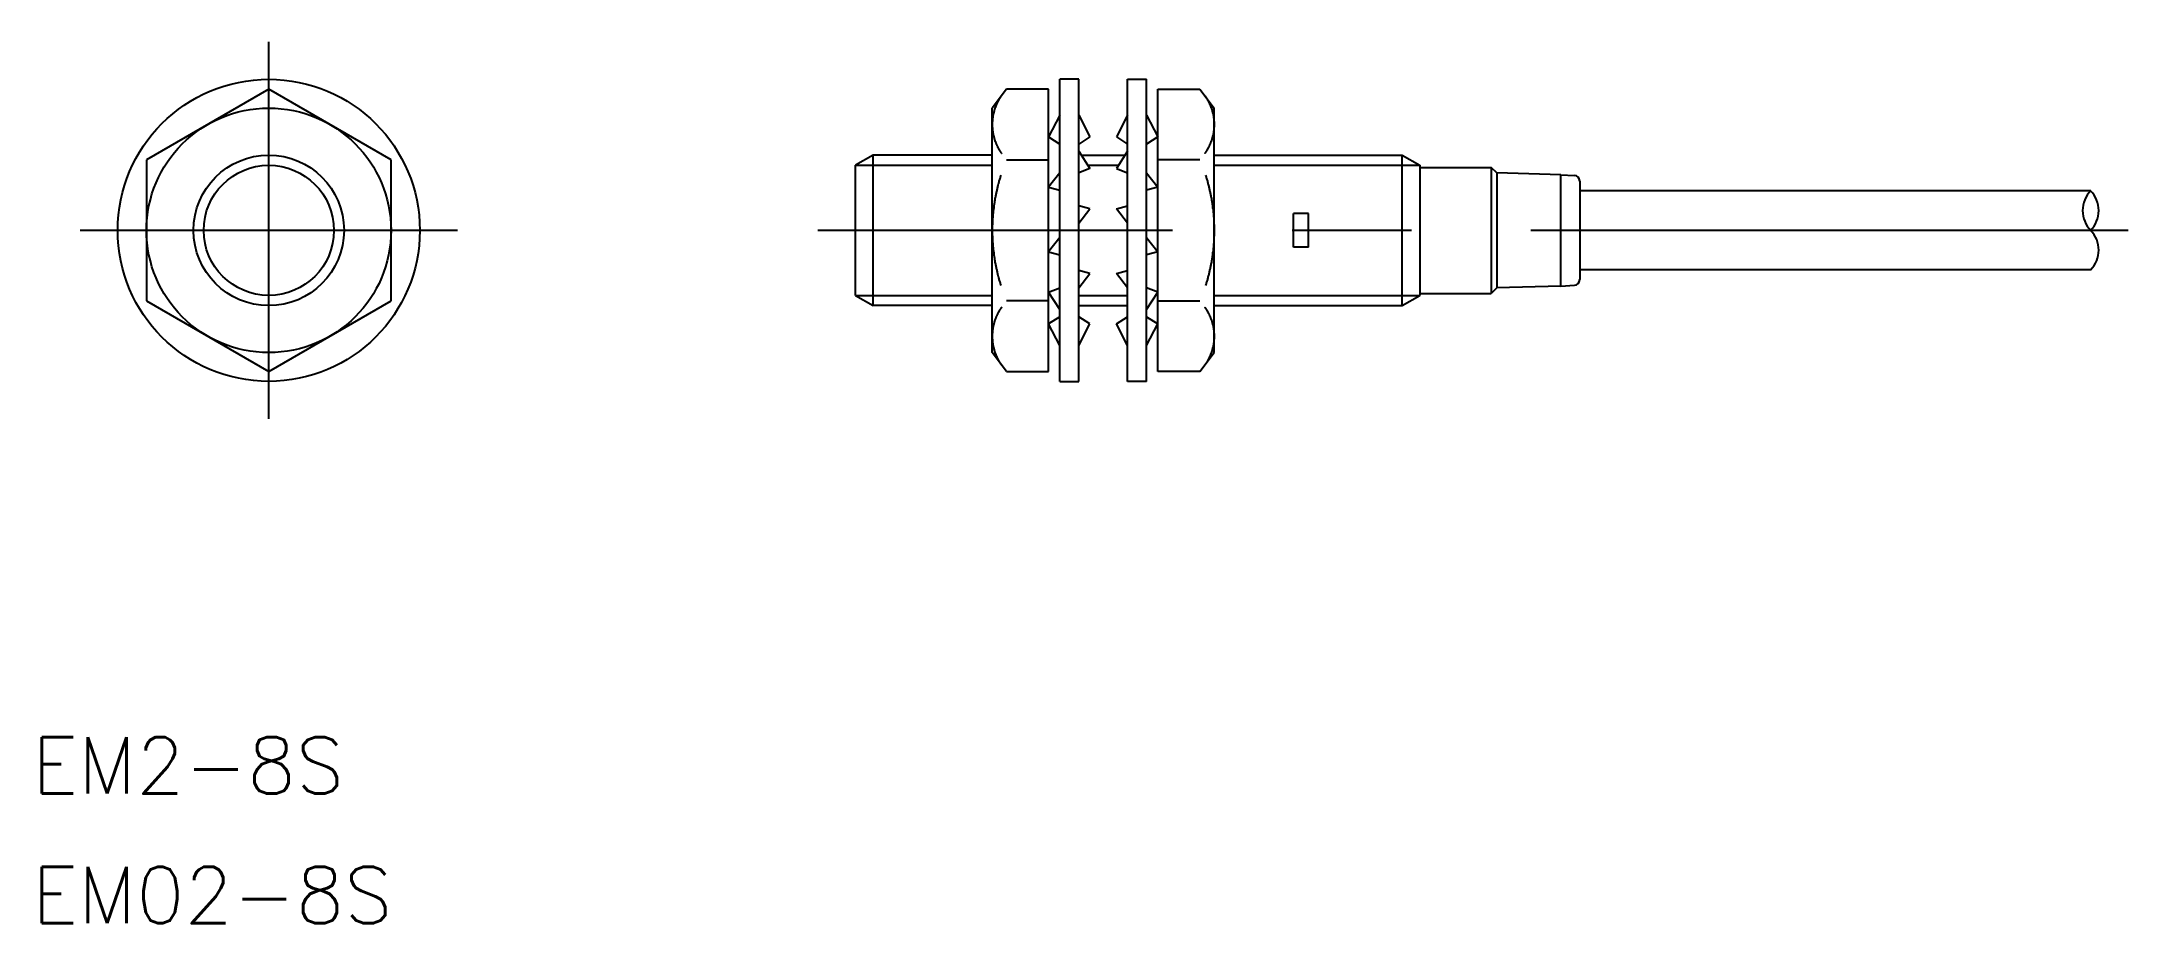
# Model space of a CAD drawing. Extents: x -12 to 99, y -37 to 10.
import ezdxf

# ---------------------------------------------------------------- set-up
doc = ezdxf.new("R2010")
doc.units = 0
doc.linetypes.add('CENTER', pattern=[50.8, 31.75, -6.35, 6.35, -6.35])
doc.linetypes.add('PHANTOM', pattern=[63.5, 31.75, -6.35, 6.35, -6.35, 6.35, -6.35])
doc.layers.get('0').update_dxf_attribs({"linetype": 'CONTINUOUS'})
doc.layers.add('CENTER', color=1, linetype='CENTER')
doc.styles.get("Standard").update_dxf_attribs({"font": 'txt.shx', "height": 3, "bigfont": 'bigfont.shx'})

msp = doc.modelspace()

# ---------------------------------------------------------------- linework, layer by layer
at = {"color": 7, "linetype": 'CONTINUOUS'}
for p, q in [((42.05, -8.03), (42.05, 8.03)), ((43.05, 8.03), (42.05, 8.03)), ((43.05, -8.03), (43.05, 8.03)), ((45.65, -8.03), (45.65, 8.03)), ((45.65, 8.03), (46.65, 8.03)), ((46.65, -8.03), (46.65, 8.03)), ((0, 7.51), (-6.5, 3.75)), ((6.5, 3.75), (0, 7.51)), ((39.21, 7.51), (38.45, 6.5)), ((41.45, 7.51), (39.21, 7.51)), ((41.45, -7.51), (41.45, 7.51)), ((47.25, -7.51), (47.25, 7.51)), ((47.25, 7.51), (49.49, 7.51)), ((49.49, 7.51), (50.25, 6.5)), ((38.45, -6.5), (38.45, 6.5)), ((42.05, 6.12), (41.45, 4.97)), ((43.05, 6.12), (43.65, 4.97)), ((45.65, 6.12), (45.05, 4.97)), ((46.65, 6.12), (47.25, 4.97)), ((50.25, -6.5), (50.25, 6.5)), ((41.45, 4.97), (42.05, 4.59)), ((43.65, 4.97), (43.05, 4.59)), ((45.05, 4.97), (45.65, 4.59)), ((47.25, 4.97), (46.65, 4.59)), ((-6.5, 3.75), (-6.5, -3.75)), ((6.5, -3.75), (6.5, 3.75)), ((32.12, 4), (31.18, 3.46)), ((31.18, -3.46), (31.18, 3.46)), ((32.12, -4), (32.12, 4)), ((38.45, 4), (32.12, 4)), ((38.45, -4), (38.45, 4)), ((39.21, 3.75), (41.45, 3.75)), ((43.05, 4.21), (43.65, 3.29)), ((43.19, 4), (45.52, 4)), ((45.65, 4.21), (45.05, 3.29)), ((49.49, 3.75), (47.25, 3.75)), ((50.25, -4), (50.25, 4)), ((50.25, 4), (60.24, 4)), ((60.24, -4), (60.24, 4)), ((60.24, 4), (61.18, 3.46)), ((61.18, 3.46), (61.18, -3.46)), ((61.18, 3.35), (64.98, 3.35)), ((64.98, 3.35), (64.98, -3.35)), ((65.28, 3.05), (64.98, 3.35)), ((42.05, 3.06), (41.45, 2.29)), ((41.45, 2.29), (42.05, 2.14)), ((43.65, 3.29), (43.05, 3.06)), ((45.05, 3.29), (45.65, 3.06)), ((46.65, 3.06), (47.25, 2.29)), ((47.25, 2.29), (46.65, 2.14)), ((65.28, 3.05), (65.28, -3.05)), ((68.68, 2.96), (65.28, 3.05)), ((68.68, 2.96), (69.4, 2.92)), ((68.68, -2.96), (68.68, 2.96)), ((69.68, 2.62), (69.68, -2.62)), ((43.65, 1.15), (43.05, 1.3)), ((43.05, 0.38), (43.65, 1.15)), ((45.05, 1.15), (45.65, 1.3)), ((45.65, 0.38), (45.05, 1.15)), ((96.84, 2.1), (69.68, 2.1)), ((42.05, -0.38), (41.45, -1.15)), ((46.65, -0.38), (47.25, -1.15)), ((41.45, -1.15), (42.05, -1.3)), ((43.65, -2.29), (43.05, -2.14)), ((45.05, -2.29), (45.65, -2.14)), ((47.25, -1.15), (46.65, -1.3)), ((96.84, -2.1), (69.68, -2.1)), ((41.45, -3.29), (42.05, -3.06)), ((42.05, -4.21), (41.45, -3.29)), ((43.05, -3.06), (43.65, -2.29)), ((45.65, -3.06), (45.05, -2.29)), ((47.25, -3.29), (46.65, -3.06)), ((46.65, -4.21), (47.25, -3.29)), ((65.28, -3.05), (64.98, -3.35)), ((68.68, -2.96), (65.28, -3.05)), ((68.68, -2.96), (69.4, -2.92)), ((-6.5, -3.75), (0, -7.51)), ((0, -7.51), (6.5, -3.75)), ((31.18, -3.46), (32.12, -4)), ((38.45, -4), (32.12, -4)), ((41.45, -3.75), (39.21, -3.75)), ((43.05, -4), (45.65, -4)), ((47.25, -3.75), (49.49, -3.75)), ((50.25, -4), (60.24, -4)), ((60.24, -4), (61.18, -3.46)), ((61.18, -3.35), (64.98, -3.35)), ((42.05, -4.59), (41.45, -4.97)), ((42.05, -6.12), (41.45, -4.97)), ((43.65, -4.97), (43.05, -4.59)), ((43.05, -6.12), (43.65, -4.97)), ((45.05, -4.97), (45.65, -4.59)), ((45.65, -6.12), (45.05, -4.97)), ((46.65, -4.59), (47.25, -4.97)), ((46.65, -6.12), (47.25, -4.97)), ((39.21, -7.51), (38.45, -6.5)), ((49.49, -7.51), (50.25, -6.5)), ((39.21, -7.51), (41.45, -7.51)), ((49.49, -7.51), (47.25, -7.51)), ((42.05, -8.03), (43.05, -8.03)), ((46.65, -8.03), (45.65, -8.03))]:
    msp.add_line(p, q, dxfattribs=at)
at = {"color": 3, "linetype": 'CONTINUOUS'}
for p, q in [((31.18, 3.46), (38.45, 3.46)), ((43.54, 3.46), (45.16, 3.46)), ((50.25, 3.46), (61.18, 3.46)), ((31.18, -3.46), (38.45, -3.46)), ((43.05, -3.46), (45.65, -3.46)), ((50.25, -3.46), (61.18, -3.46))]:
    msp.add_line(p, q, dxfattribs=at)
at = {"color": 3, "linetype": 'PHANTOM'}
for p, q in [((54.47, -0.9), (54.47, 0.9)), ((55.27, 0.9), (54.47, 0.9)), ((55.27, -0.9), (55.27, 0.9)), ((55.27, -0.9), (54.47, -0.9))]:
    msp.add_line(p, q, dxfattribs=at)
at = {"color": 7, "linetype": 'CONTINUOUS'}
for points in [[(38.95, 7.17, 0), (38.94, 7.16, 0), (38.93, 7.15, 0), (38.92, 7.14, 0), (38.92, 7.13, 0), (38.91, 7.11, 0), (38.9, 7.1, 0), (38.89, 7.09, 0), (38.89, 7.08, 0), (38.88, 7.07, 0), (38.87, 7.06, 0), (38.87, 7.05, 0), (38.86, 7.04, 0), (38.85, 7.02, 0), (38.84, 7.01, 0), (38.84, 7, 0), (38.83, 6.99, 0), (38.82, 6.98, 0), (38.82, 6.97, 0), (38.81, 6.96, 0), (38.81, 6.94, 0), (38.8, 6.93, 0), (38.79, 6.92, 0), (38.79, 6.91, 0), (38.78, 6.9, 0), (38.77, 6.89, 0), (38.77, 6.87, 0), (38.76, 6.86, 0), (38.76, 6.85, 0), (38.75, 6.84, 0), (38.74, 6.83, 0), (38.74, 6.82, 0), (38.73, 6.8, 0), (38.73, 6.79, 0), (38.72, 6.78, 0), (38.71, 6.77, 0), (38.71, 6.76, 0), (38.7, 6.75, 0), (38.7, 6.73, 0), (38.69, 6.72, 0), (38.69, 6.71, 0), (38.68, 6.7, 0), (38.68, 6.69, 0), (38.67, 6.67, 0), (38.67, 6.66, 0), (38.66, 6.65, 0), (38.66, 6.64, 0), (38.65, 6.63, 0), (38.65, 6.62, 0), (38.64, 6.6, 0), (38.64, 6.59, 0), (38.63, 6.58, 0), (38.63, 6.57, 0), (38.62, 6.56, 0), (38.62, 6.54, 0), (38.61, 6.53, 0), (38.61, 6.52, 0), (38.6, 6.51, 0), (38.6, 6.5, 0), (38.6, 6.48, 0), (38.59, 6.47, 0), (38.59, 6.46, 0), (38.58, 6.45, 0), (38.58, 6.43, 0), (38.58, 6.42, 0), (38.57, 6.41, 0), (38.57, 6.4, 0), (38.56, 6.39, 0), (38.56, 6.37, 0), (38.56, 6.36, 0), (38.55, 6.35, 0), (38.55, 6.34, 0), (38.55, 6.32, 0), (38.54, 6.31, 0), (38.54, 6.3, 0), (38.54, 6.29, 0), (38.53, 6.28, 0), (38.53, 6.26, 0), (38.53, 6.25, 0), (38.52, 6.24, 0), (38.52, 6.23, 0), (38.52, 6.21, 0), (38.52, 6.2, 0), (38.51, 6.19, 0), (38.51, 6.18, 0), (38.51, 6.16, 0), (38.5, 6.15, 0), (38.5, 6.14, 0), (38.5, 6.13, 0), (38.5, 6.12, 0), (38.49, 6.1, 0), (38.49, 6.09, 0), (38.49, 6.08, 0), (38.49, 6.07, 0), (38.49, 6.05, 0), (38.48, 6.04, 0), (38.48, 6.03, 0), (38.48, 6.02, 0), (38.48, 6, 0), (38.48, 5.99, 0), (38.47, 5.98, 0), (38.47, 5.97, 0), (38.47, 5.95, 0), (38.47, 5.94, 0), (38.47, 5.93, 0), (38.47, 5.92, 0), (38.47, 5.9, 0), (38.46, 5.89, 0), (38.46, 5.88, 0), (38.46, 5.87, 0), (38.46, 5.85, 0), (38.46, 5.84, 0), (38.46, 5.83, 0), (38.46, 5.82, 0), (38.46, 5.8, 0), (38.46, 5.79, 0), (38.45, 5.78, 0), (38.45, 5.77, 0), (38.45, 5.75, 0), (38.45, 5.74, 0), (38.45, 5.73, 0), (38.45, 5.72, 0), (38.45, 5.7, 0), (38.45, 5.69, 0), (38.45, 5.68, 0), (38.45, 5.67, 0), (38.45, 5.65, 0), (38.45, 5.64, 0), (38.45, 5.63, 0)], [(49.75, 7.17, 0), (49.76, 7.16, 0), (49.77, 7.15, 0), (49.78, 7.14, 0), (49.78, 7.13, 0), (49.79, 7.11, 0), (49.8, 7.1, 0), (49.81, 7.09, 0), (49.81, 7.08, 0), (49.82, 7.07, 0), (49.83, 7.06, 0), (49.84, 7.05, 0), (49.84, 7.04, 0), (49.85, 7.02, 0), (49.86, 7.01, 0), (49.86, 7, 0), (49.87, 6.99, 0), (49.88, 6.98, 0), (49.88, 6.97, 0), (49.89, 6.96, 0), (49.9, 6.94, 0), (49.9, 6.93, 0), (49.91, 6.92, 0), (49.91, 6.91, 0), (49.92, 6.9, 0), (49.93, 6.89, 0), (49.93, 6.87, 0), (49.94, 6.86, 0), (49.95, 6.85, 0), (49.95, 6.84, 0), (49.96, 6.83, 0), (49.96, 6.82, 0), (49.97, 6.8, 0), (49.98, 6.79, 0), (49.98, 6.78, 0), (49.99, 6.77, 0), (49.99, 6.76, 0), (50, 6.75, 0), (50, 6.73, 0), (50.01, 6.72, 0), (50.01, 6.71, 0), (50.02, 6.7, 0), (50.02, 6.69, 0), (50.03, 6.67, 0), (50.03, 6.66, 0), (50.04, 6.65, 0), (50.04, 6.64, 0), (50.05, 6.63, 0), (50.05, 6.62, 0), (50.06, 6.6, 0), (50.06, 6.59, 0), (50.07, 6.58, 0), (50.07, 6.57, 0), (50.08, 6.56, 0), (50.08, 6.54, 0), (50.09, 6.53, 0), (50.09, 6.52, 0), (50.1, 6.51, 0), (50.1, 6.5, 0), (50.1, 6.48, 0), (50.11, 6.47, 0), (50.11, 6.46, 0), (50.12, 6.45, 0), (50.12, 6.43, 0), (50.12, 6.42, 0), (50.13, 6.41, 0), (50.13, 6.4, 0), (50.14, 6.39, 0), (50.14, 6.37, 0), (50.14, 6.36, 0), (50.15, 6.35, 0), (50.15, 6.34, 0), (50.15, 6.32, 0), (50.16, 6.31, 0), (50.16, 6.3, 0), (50.16, 6.29, 0), (50.17, 6.28, 0), (50.17, 6.26, 0), (50.17, 6.25, 0), (50.18, 6.24, 0), (50.18, 6.23, 0), (50.18, 6.21, 0), (50.19, 6.2, 0), (50.19, 6.19, 0), (50.19, 6.18, 0), (50.19, 6.16, 0), (50.2, 6.15, 0), (50.2, 6.14, 0), (50.2, 6.13, 0), (50.2, 6.12, 0), (50.21, 6.1, 0), (50.21, 6.09, 0), (50.21, 6.08, 0), (50.21, 6.07, 0), (50.21, 6.05, 0), (50.22, 6.04, 0), (50.22, 6.03, 0), (50.22, 6.02, 0), (50.22, 6, 0), (50.22, 5.99, 0), (50.23, 5.98, 0), (50.23, 5.97, 0), (50.23, 5.95, 0), (50.23, 5.94, 0), (50.23, 5.93, 0), (50.23, 5.92, 0), (50.24, 5.9, 0), (50.24, 5.89, 0), (50.24, 5.88, 0), (50.24, 5.87, 0), (50.24, 5.85, 0), (50.24, 5.84, 0), (50.24, 5.83, 0), (50.24, 5.82, 0), (50.24, 5.8, 0), (50.24, 5.79, 0), (50.25, 5.78, 0), (50.25, 5.77, 0), (50.25, 5.75, 0), (50.25, 5.74, 0), (50.25, 5.73, 0), (50.25, 5.72, 0), (50.25, 5.7, 0), (50.25, 5.69, 0), (50.25, 5.68, 0), (50.25, 5.67, 0), (50.25, 5.65, 0), (50.25, 5.64, 0), (50.25, 5.63, 0)], [(38.45, 5.63, 0), (38.45, 5.62, 0), (38.45, 5.6, 0), (38.45, 5.59, 0), (38.45, 5.58, 0), (38.45, 5.57, 0), (38.45, 5.55, 0), (38.45, 5.54, 0), (38.45, 5.53, 0), (38.45, 5.52, 0), (38.45, 5.5, 0), (38.45, 5.49, 0), (38.45, 5.48, 0), (38.46, 5.47, 0), (38.46, 5.45, 0), (38.46, 5.44, 0), (38.46, 5.43, 0), (38.46, 5.42, 0), (38.46, 5.4, 0), (38.46, 5.39, 0), (38.46, 5.38, 0), (38.46, 5.37, 0), (38.47, 5.35, 0), (38.47, 5.34, 0), (38.47, 5.33, 0), (38.47, 5.32, 0), (38.47, 5.3, 0), (38.47, 5.29, 0), (38.47, 5.28, 0), (38.48, 5.27, 0), (38.48, 5.25, 0), (38.48, 5.24, 0), (38.48, 5.23, 0), (38.48, 5.22, 0), (38.49, 5.2, 0), (38.49, 5.19, 0), (38.49, 5.18, 0), (38.49, 5.17, 0), (38.49, 5.16, 0), (38.5, 5.14, 0), (38.5, 5.13, 0), (38.5, 5.12, 0), (38.5, 5.11, 0), (38.51, 5.09, 0), (38.51, 5.08, 0), (38.51, 5.07, 0), (38.52, 5.06, 0), (38.52, 5.04, 0), (38.52, 5.03, 0), (38.52, 5.02, 0), (38.53, 5.01, 0), (38.53, 4.99, 0), (38.53, 4.98, 0), (38.54, 4.97, 0), (38.54, 4.96, 0), (38.54, 4.95, 0), (38.55, 4.93, 0), (38.55, 4.92, 0), (38.55, 4.91, 0), (38.56, 4.9, 0), (38.56, 4.88, 0), (38.56, 4.87, 0), (38.57, 4.86, 0), (38.57, 4.85, 0), (38.58, 4.84, 0), (38.58, 4.82, 0), (38.58, 4.81, 0), (38.59, 4.8, 0), (38.59, 4.79, 0), (38.6, 4.78, 0), (38.6, 4.76, 0), (38.6, 4.75, 0), (38.61, 4.74, 0), (38.61, 4.73, 0), (38.62, 4.72, 0), (38.62, 4.7, 0), (38.63, 4.69, 0), (38.63, 4.68, 0), (38.64, 4.67, 0), (38.64, 4.66, 0), (38.65, 4.64, 0), (38.65, 4.63, 0), (38.66, 4.62, 0), (38.66, 4.61, 0), (38.67, 4.6, 0), (38.67, 4.58, 0), (38.68, 4.57, 0), (38.68, 4.56, 0), (38.69, 4.55, 0), (38.69, 4.54, 0), (38.7, 4.52, 0), (38.7, 4.51, 0), (38.71, 4.5, 0), (38.71, 4.49, 0), (38.72, 4.48, 0), (38.73, 4.47, 0), (38.73, 4.45, 0), (38.74, 4.44, 0), (38.74, 4.43, 0), (38.75, 4.42, 0), (38.76, 4.41, 0), (38.76, 4.4, 0), (38.77, 4.38, 0), (38.77, 4.37, 0), (38.78, 4.36, 0), (38.79, 4.35, 0), (38.79, 4.34, 0), (38.8, 4.33, 0), (38.81, 4.31, 0), (38.81, 4.3, 0), (38.82, 4.29, 0), (38.82, 4.28, 0), (38.83, 4.27, 0), (38.84, 4.26, 0), (38.84, 4.25, 0), (38.85, 4.23, 0), (38.86, 4.22, 0), (38.87, 4.21, 0), (38.87, 4.2, 0), (38.88, 4.19, 0), (38.89, 4.18, 0), (38.89, 4.17, 0), (38.9, 4.16, 0), (38.91, 4.14, 0), (38.92, 4.13, 0), (38.92, 4.12, 0), (38.93, 4.11, 0), (38.94, 4.1, 0), (38.95, 4.09, 0)], [(50.25, 5.63, 0), (50.25, 5.62, 0), (50.25, 5.6, 0), (50.25, 5.59, 0), (50.25, 5.58, 0), (50.25, 5.57, 0), (50.25, 5.55, 0), (50.25, 5.54, 0), (50.25, 5.53, 0), (50.25, 5.52, 0), (50.25, 5.5, 0), (50.25, 5.49, 0), (50.25, 5.48, 0), (50.24, 5.47, 0), (50.24, 5.45, 0), (50.24, 5.44, 0), (50.24, 5.43, 0), (50.24, 5.42, 0), (50.24, 5.4, 0), (50.24, 5.39, 0), (50.24, 5.38, 0), (50.24, 5.37, 0), (50.24, 5.35, 0), (50.23, 5.34, 0), (50.23, 5.33, 0), (50.23, 5.32, 0), (50.23, 5.3, 0), (50.23, 5.29, 0), (50.23, 5.28, 0), (50.22, 5.27, 0), (50.22, 5.25, 0), (50.22, 5.24, 0), (50.22, 5.23, 0), (50.22, 5.22, 0), (50.21, 5.2, 0), (50.21, 5.19, 0), (50.21, 5.18, 0), (50.21, 5.17, 0), (50.21, 5.16, 0), (50.2, 5.14, 0), (50.2, 5.13, 0), (50.2, 5.12, 0), (50.2, 5.11, 0), (50.19, 5.09, 0), (50.19, 5.08, 0), (50.19, 5.07, 0), (50.19, 5.06, 0), (50.18, 5.04, 0), (50.18, 5.03, 0), (50.18, 5.02, 0), (50.17, 5.01, 0), (50.17, 4.99, 0), (50.17, 4.98, 0), (50.16, 4.97, 0), (50.16, 4.96, 0), (50.16, 4.95, 0), (50.15, 4.93, 0), (50.15, 4.92, 0), (50.15, 4.91, 0), (50.14, 4.9, 0), (50.14, 4.88, 0), (50.14, 4.87, 0), (50.13, 4.86, 0), (50.13, 4.85, 0), (50.12, 4.84, 0), (50.12, 4.82, 0), (50.12, 4.81, 0), (50.11, 4.8, 0), (50.11, 4.79, 0), (50.1, 4.78, 0), (50.1, 4.76, 0), (50.1, 4.75, 0), (50.09, 4.74, 0), (50.09, 4.73, 0), (50.08, 4.72, 0), (50.08, 4.7, 0), (50.07, 4.69, 0), (50.07, 4.68, 0), (50.06, 4.67, 0), (50.06, 4.66, 0), (50.05, 4.64, 0), (50.05, 4.63, 0), (50.04, 4.62, 0), (50.04, 4.61, 0), (50.03, 4.6, 0), (50.03, 4.58, 0), (50.02, 4.57, 0), (50.02, 4.56, 0), (50.01, 4.55, 0), (50.01, 4.54, 0), (50, 4.52, 0), (50, 4.51, 0), (49.99, 4.5, 0), (49.99, 4.49, 0), (49.98, 4.48, 0), (49.98, 4.47, 0), (49.97, 4.45, 0), (49.96, 4.44, 0), (49.96, 4.43, 0), (49.95, 4.42, 0), (49.95, 4.41, 0), (49.94, 4.4, 0), (49.93, 4.38, 0), (49.93, 4.37, 0), (49.92, 4.36, 0), (49.91, 4.35, 0), (49.91, 4.34, 0), (49.9, 4.33, 0), (49.9, 4.31, 0), (49.89, 4.3, 0), (49.88, 4.29, 0), (49.88, 4.28, 0), (49.87, 4.27, 0), (49.86, 4.26, 0), (49.86, 4.25, 0), (49.85, 4.23, 0), (49.84, 4.22, 0), (49.84, 4.21, 0), (49.83, 4.2, 0), (49.82, 4.19, 0), (49.81, 4.18, 0), (49.81, 4.17, 0), (49.8, 4.16, 0), (49.79, 4.14, 0), (49.78, 4.13, 0), (49.78, 4.12, 0), (49.77, 4.11, 0), (49.76, 4.1, 0), (49.75, 4.09, 0)], [(38.91, 2.93, 0), (38.89, 2.88, 0), (38.88, 2.84, 0), (38.87, 2.79, 0), (38.85, 2.75, 0), (38.84, 2.7, 0), (38.83, 2.66, 0), (38.81, 2.61, 0), (38.8, 2.57, 0), (38.79, 2.52, 0), (38.78, 2.48, 0), (38.76, 2.43, 0), (38.75, 2.38, 0), (38.74, 2.34, 0), (38.73, 2.29, 0), (38.72, 2.25, 0), (38.71, 2.2, 0), (38.7, 2.16, 0), (38.69, 2.11, 0), (38.68, 2.07, 0), (38.67, 2.02, 0), (38.66, 1.98, 0), (38.65, 1.93, 0), (38.64, 1.88, 0), (38.63, 1.84, 0), (38.62, 1.79, 0), (38.61, 1.75, 0), (38.6, 1.7, 0), (38.6, 1.66, 0), (38.59, 1.61, 0), (38.58, 1.56, 0), (38.57, 1.52, 0), (38.57, 1.47, 0), (38.56, 1.43, 0), (38.55, 1.38, 0), (38.54, 1.34, 0), (38.54, 1.29, 0), (38.53, 1.24, 0), (38.53, 1.2, 0), (38.52, 1.15, 0), (38.52, 1.11, 0), (38.51, 1.06, 0), (38.5, 1.01, 0), (38.5, 0.97, 0), (38.5, 0.92, 0), (38.49, 0.88, 0), (38.49, 0.83, 0), (38.48, 0.78, 0), (38.48, 0.74, 0), (38.48, 0.69, 0), (38.47, 0.65, 0), (38.47, 0.6, 0), (38.47, 0.55, 0), (38.46, 0.51, 0), (38.46, 0.46, 0), (38.46, 0.42, 0), (38.46, 0.37, 0), (38.46, 0.32, 0), (38.45, 0.28, 0), (38.45, 0.23, 0), (38.45, 0.18, 0), (38.45, 0.14, 0), (38.45, 0.09, 0), (38.45, 0.05, 0), (38.45, 0, 0), (38.45, -0.05, 0), (38.45, -0.09, 0), (38.45, -0.14, 0), (38.45, -0.18, 0), (38.45, -0.23, 0), (38.45, -0.28, 0), (38.46, -0.32, 0), (38.46, -0.37, 0), (38.46, -0.42, 0), (38.46, -0.46, 0), (38.46, -0.51, 0), (38.47, -0.55, 0), (38.47, -0.6, 0), (38.47, -0.65, 0), (38.48, -0.69, 0), (38.48, -0.74, 0), (38.48, -0.78, 0), (38.49, -0.83, 0), (38.49, -0.88, 0), (38.5, -0.92, 0), (38.5, -0.97, 0), (38.5, -1.01, 0), (38.51, -1.06, 0), (38.52, -1.11, 0), (38.52, -1.15, 0), (38.53, -1.2, 0), (38.53, -1.24, 0), (38.54, -1.29, 0), (38.54, -1.34, 0), (38.55, -1.38, 0), (38.56, -1.43, 0), (38.57, -1.47, 0), (38.57, -1.52, 0), (38.58, -1.56, 0), (38.59, -1.61, 0), (38.6, -1.66, 0), (38.6, -1.7, 0), (38.61, -1.75, 0), (38.62, -1.79, 0), (38.63, -1.84, 0), (38.64, -1.88, 0), (38.65, -1.93, 0), (38.66, -1.98, 0), (38.67, -2.02, 0), (38.68, -2.07, 0), (38.69, -2.11, 0), (38.7, -2.16, 0), (38.71, -2.2, 0), (38.72, -2.25, 0), (38.73, -2.29, 0), (38.74, -2.34, 0), (38.75, -2.38, 0), (38.76, -2.43, 0), (38.78, -2.48, 0), (38.79, -2.52, 0), (38.8, -2.57, 0), (38.81, -2.61, 0), (38.83, -2.66, 0), (38.84, -2.7, 0), (38.85, -2.75, 0), (38.87, -2.79, 0), (38.88, -2.84, 0), (38.89, -2.88, 0), (38.91, -2.93, 0)], [(49.79, 2.93, 0), (49.81, 2.88, 0), (49.82, 2.84, 0), (49.83, 2.79, 0), (49.85, 2.75, 0), (49.86, 2.7, 0), (49.87, 2.66, 0), (49.89, 2.61, 0), (49.9, 2.57, 0), (49.91, 2.52, 0), (49.92, 2.48, 0), (49.94, 2.43, 0), (49.95, 2.38, 0), (49.96, 2.34, 0), (49.97, 2.29, 0), (49.98, 2.25, 0), (49.99, 2.2, 0), (50, 2.16, 0), (50.01, 2.11, 0), (50.02, 2.07, 0), (50.03, 2.02, 0), (50.04, 1.98, 0), (50.05, 1.93, 0), (50.06, 1.88, 0), (50.07, 1.84, 0), (50.08, 1.79, 0), (50.09, 1.75, 0), (50.1, 1.7, 0), (50.11, 1.66, 0), (50.11, 1.61, 0), (50.12, 1.56, 0), (50.13, 1.52, 0), (50.14, 1.47, 0), (50.14, 1.43, 0), (50.15, 1.38, 0), (50.16, 1.34, 0), (50.16, 1.29, 0), (50.17, 1.24, 0), (50.17, 1.2, 0), (50.18, 1.15, 0), (50.19, 1.11, 0), (50.19, 1.06, 0), (50.2, 1.01, 0), (50.2, 0.97, 0), (50.21, 0.92, 0), (50.21, 0.88, 0), (50.21, 0.83, 0), (50.22, 0.78, 0), (50.22, 0.74, 0), (50.23, 0.69, 0), (50.23, 0.65, 0), (50.23, 0.6, 0), (50.23, 0.55, 0), (50.24, 0.51, 0), (50.24, 0.46, 0), (50.24, 0.42, 0), (50.24, 0.37, 0), (50.24, 0.32, 0), (50.25, 0.28, 0), (50.25, 0.23, 0), (50.25, 0.18, 0), (50.25, 0.14, 0), (50.25, 0.09, 0), (50.25, 0.05, 0), (50.25, 0, 0), (50.25, -0.05, 0), (50.25, -0.09, 0), (50.25, -0.14, 0), (50.25, -0.18, 0), (50.25, -0.23, 0), (50.25, -0.28, 0), (50.24, -0.32, 0), (50.24, -0.37, 0), (50.24, -0.42, 0), (50.24, -0.46, 0), (50.24, -0.51, 0), (50.23, -0.55, 0), (50.23, -0.6, 0), (50.23, -0.65, 0), (50.23, -0.69, 0), (50.22, -0.74, 0), (50.22, -0.78, 0), (50.21, -0.83, 0), (50.21, -0.88, 0), (50.21, -0.92, 0), (50.2, -0.97, 0), (50.2, -1.01, 0), (50.19, -1.06, 0), (50.19, -1.11, 0), (50.18, -1.15, 0), (50.17, -1.2, 0), (50.17, -1.24, 0), (50.16, -1.29, 0), (50.16, -1.34, 0), (50.15, -1.38, 0), (50.14, -1.43, 0), (50.14, -1.47, 0), (50.13, -1.52, 0), (50.12, -1.56, 0), (50.11, -1.61, 0), (50.11, -1.66, 0), (50.1, -1.7, 0), (50.09, -1.75, 0), (50.08, -1.79, 0), (50.07, -1.84, 0), (50.06, -1.88, 0), (50.05, -1.93, 0), (50.04, -1.98, 0), (50.03, -2.02, 0), (50.02, -2.07, 0), (50.01, -2.11, 0), (50, -2.16, 0), (49.99, -2.2, 0), (49.98, -2.25, 0), (49.97, -2.29, 0), (49.96, -2.34, 0), (49.95, -2.38, 0), (49.94, -2.43, 0), (49.92, -2.48, 0), (49.91, -2.52, 0), (49.9, -2.57, 0), (49.89, -2.61, 0), (49.87, -2.66, 0), (49.86, -2.7, 0), (49.85, -2.75, 0), (49.83, -2.79, 0), (49.82, -2.84, 0), (49.81, -2.88, 0), (49.79, -2.93, 0)], [(38.95, -4.09, 0), (38.94, -4.1, 0), (38.93, -4.11, 0), (38.92, -4.12, 0), (38.92, -4.13, 0), (38.91, -4.14, 0), (38.9, -4.16, 0), (38.89, -4.17, 0), (38.89, -4.18, 0), (38.88, -4.19, 0), (38.87, -4.2, 0), (38.87, -4.21, 0), (38.86, -4.22, 0), (38.85, -4.23, 0), (38.84, -4.25, 0), (38.84, -4.26, 0), (38.83, -4.27, 0), (38.82, -4.28, 0), (38.82, -4.29, 0), (38.81, -4.3, 0), (38.81, -4.31, 0), (38.8, -4.33, 0), (38.79, -4.34, 0), (38.79, -4.35, 0), (38.78, -4.36, 0), (38.77, -4.37, 0), (38.77, -4.38, 0), (38.76, -4.4, 0), (38.76, -4.41, 0), (38.75, -4.42, 0), (38.74, -4.43, 0), (38.74, -4.44, 0), (38.73, -4.45, 0), (38.73, -4.47, 0), (38.72, -4.48, 0), (38.71, -4.49, 0), (38.71, -4.5, 0), (38.7, -4.51, 0), (38.7, -4.52, 0), (38.69, -4.54, 0), (38.69, -4.55, 0), (38.68, -4.56, 0), (38.68, -4.57, 0), (38.67, -4.58, 0), (38.67, -4.6, 0), (38.66, -4.61, 0), (38.66, -4.62, 0), (38.65, -4.63, 0), (38.65, -4.64, 0), (38.64, -4.66, 0), (38.64, -4.67, 0), (38.63, -4.68, 0), (38.63, -4.69, 0), (38.62, -4.7, 0), (38.62, -4.72, 0), (38.61, -4.73, 0), (38.61, -4.74, 0), (38.6, -4.75, 0), (38.6, -4.76, 0), (38.6, -4.78, 0), (38.59, -4.79, 0), (38.59, -4.8, 0), (38.58, -4.81, 0), (38.58, -4.82, 0), (38.58, -4.84, 0), (38.57, -4.85, 0), (38.57, -4.86, 0), (38.56, -4.87, 0), (38.56, -4.88, 0), (38.56, -4.9, 0), (38.55, -4.91, 0), (38.55, -4.92, 0), (38.55, -4.93, 0), (38.54, -4.95, 0), (38.54, -4.96, 0), (38.54, -4.97, 0), (38.53, -4.98, 0), (38.53, -4.99, 0), (38.53, -5.01, 0), (38.52, -5.02, 0), (38.52, -5.03, 0), (38.52, -5.04, 0), (38.52, -5.06, 0), (38.51, -5.07, 0), (38.51, -5.08, 0), (38.51, -5.09, 0), (38.5, -5.11, 0), (38.5, -5.12, 0), (38.5, -5.13, 0), (38.5, -5.14, 0), (38.49, -5.16, 0), (38.49, -5.17, 0), (38.49, -5.18, 0), (38.49, -5.19, 0), (38.49, -5.2, 0), (38.48, -5.22, 0), (38.48, -5.23, 0), (38.48, -5.24, 0), (38.48, -5.25, 0), (38.48, -5.27, 0), (38.47, -5.28, 0), (38.47, -5.29, 0), (38.47, -5.3, 0), (38.47, -5.32, 0), (38.47, -5.33, 0), (38.47, -5.34, 0), (38.47, -5.35, 0), (38.46, -5.37, 0), (38.46, -5.38, 0), (38.46, -5.39, 0), (38.46, -5.4, 0), (38.46, -5.42, 0), (38.46, -5.43, 0), (38.46, -5.44, 0), (38.46, -5.45, 0), (38.46, -5.47, 0), (38.45, -5.48, 0), (38.45, -5.49, 0), (38.45, -5.5, 0), (38.45, -5.52, 0), (38.45, -5.53, 0), (38.45, -5.54, 0), (38.45, -5.55, 0), (38.45, -5.57, 0), (38.45, -5.58, 0), (38.45, -5.59, 0), (38.45, -5.6, 0), (38.45, -5.62, 0), (38.45, -5.63, 0)], [(49.75, -4.09, 0), (49.76, -4.1, 0), (49.77, -4.11, 0), (49.78, -4.12, 0), (49.78, -4.13, 0), (49.79, -4.14, 0), (49.8, -4.16, 0), (49.81, -4.17, 0), (49.81, -4.18, 0), (49.82, -4.19, 0), (49.83, -4.2, 0), (49.84, -4.21, 0), (49.84, -4.22, 0), (49.85, -4.23, 0), (49.86, -4.25, 0), (49.86, -4.26, 0), (49.87, -4.27, 0), (49.88, -4.28, 0), (49.88, -4.29, 0), (49.89, -4.3, 0), (49.9, -4.31, 0), (49.9, -4.33, 0), (49.91, -4.34, 0), (49.91, -4.35, 0), (49.92, -4.36, 0), (49.93, -4.37, 0), (49.93, -4.38, 0), (49.94, -4.4, 0), (49.95, -4.41, 0), (49.95, -4.42, 0), (49.96, -4.43, 0), (49.96, -4.44, 0), (49.97, -4.45, 0), (49.98, -4.47, 0), (49.98, -4.48, 0), (49.99, -4.49, 0), (49.99, -4.5, 0), (50, -4.51, 0), (50, -4.52, 0), (50.01, -4.54, 0), (50.01, -4.55, 0), (50.02, -4.56, 0), (50.02, -4.57, 0), (50.03, -4.58, 0), (50.03, -4.6, 0), (50.04, -4.61, 0), (50.04, -4.62, 0), (50.05, -4.63, 0), (50.05, -4.64, 0), (50.06, -4.66, 0), (50.06, -4.67, 0), (50.07, -4.68, 0), (50.07, -4.69, 0), (50.08, -4.7, 0), (50.08, -4.72, 0), (50.09, -4.73, 0), (50.09, -4.74, 0), (50.1, -4.75, 0), (50.1, -4.76, 0), (50.1, -4.78, 0), (50.11, -4.79, 0), (50.11, -4.8, 0), (50.12, -4.81, 0), (50.12, -4.82, 0), (50.12, -4.84, 0), (50.13, -4.85, 0), (50.13, -4.86, 0), (50.14, -4.87, 0), (50.14, -4.88, 0), (50.14, -4.9, 0), (50.15, -4.91, 0), (50.15, -4.92, 0), (50.15, -4.93, 0), (50.16, -4.95, 0), (50.16, -4.96, 0), (50.16, -4.97, 0), (50.17, -4.98, 0), (50.17, -4.99, 0), (50.17, -5.01, 0), (50.18, -5.02, 0), (50.18, -5.03, 0), (50.18, -5.04, 0), (50.19, -5.06, 0), (50.19, -5.07, 0), (50.19, -5.08, 0), (50.19, -5.09, 0), (50.2, -5.11, 0), (50.2, -5.12, 0), (50.2, -5.13, 0), (50.2, -5.14, 0), (50.21, -5.16, 0), (50.21, -5.17, 0), (50.21, -5.18, 0), (50.21, -5.19, 0), (50.21, -5.2, 0), (50.22, -5.22, 0), (50.22, -5.23, 0), (50.22, -5.24, 0), (50.22, -5.25, 0), (50.22, -5.27, 0), (50.23, -5.28, 0), (50.23, -5.29, 0), (50.23, -5.3, 0), (50.23, -5.32, 0), (50.23, -5.33, 0), (50.23, -5.34, 0), (50.24, -5.35, 0), (50.24, -5.37, 0), (50.24, -5.38, 0), (50.24, -5.39, 0), (50.24, -5.4, 0), (50.24, -5.42, 0), (50.24, -5.43, 0), (50.24, -5.44, 0), (50.24, -5.45, 0), (50.24, -5.47, 0), (50.25, -5.48, 0), (50.25, -5.49, 0), (50.25, -5.5, 0), (50.25, -5.52, 0), (50.25, -5.53, 0), (50.25, -5.54, 0), (50.25, -5.55, 0), (50.25, -5.57, 0), (50.25, -5.58, 0), (50.25, -5.59, 0), (50.25, -5.6, 0), (50.25, -5.62, 0), (50.25, -5.63, 0)], [(38.45, -5.63, 0), (38.45, -5.64, 0), (38.45, -5.65, 0), (38.45, -5.67, 0), (38.45, -5.68, 0), (38.45, -5.69, 0), (38.45, -5.7, 0), (38.45, -5.72, 0), (38.45, -5.73, 0), (38.45, -5.74, 0), (38.45, -5.75, 0), (38.45, -5.77, 0), (38.45, -5.78, 0), (38.46, -5.79, 0), (38.46, -5.8, 0), (38.46, -5.82, 0), (38.46, -5.83, 0), (38.46, -5.84, 0), (38.46, -5.85, 0), (38.46, -5.87, 0), (38.46, -5.88, 0), (38.46, -5.89, 0), (38.47, -5.9, 0), (38.47, -5.92, 0), (38.47, -5.93, 0), (38.47, -5.94, 0), (38.47, -5.95, 0), (38.47, -5.97, 0), (38.47, -5.98, 0), (38.48, -5.99, 0), (38.48, -6, 0), (38.48, -6.02, 0), (38.48, -6.03, 0), (38.48, -6.04, 0), (38.49, -6.05, 0), (38.49, -6.07, 0), (38.49, -6.08, 0), (38.49, -6.09, 0), (38.49, -6.1, 0), (38.5, -6.12, 0), (38.5, -6.13, 0), (38.5, -6.14, 0), (38.5, -6.15, 0), (38.51, -6.16, 0), (38.51, -6.18, 0), (38.51, -6.19, 0), (38.52, -6.2, 0), (38.52, -6.21, 0), (38.52, -6.23, 0), (38.52, -6.24, 0), (38.53, -6.25, 0), (38.53, -6.26, 0), (38.53, -6.28, 0), (38.54, -6.29, 0), (38.54, -6.3, 0), (38.54, -6.31, 0), (38.55, -6.32, 0), (38.55, -6.34, 0), (38.55, -6.35, 0), (38.56, -6.36, 0), (38.56, -6.37, 0), (38.56, -6.39, 0), (38.57, -6.4, 0), (38.57, -6.41, 0), (38.58, -6.42, 0), (38.58, -6.43, 0), (38.58, -6.45, 0), (38.59, -6.46, 0), (38.59, -6.47, 0), (38.6, -6.48, 0), (38.6, -6.5, 0), (38.6, -6.51, 0), (38.61, -6.52, 0), (38.61, -6.53, 0), (38.62, -6.54, 0), (38.62, -6.56, 0), (38.63, -6.57, 0), (38.63, -6.58, 0), (38.64, -6.59, 0), (38.64, -6.6, 0), (38.65, -6.62, 0), (38.65, -6.63, 0), (38.66, -6.64, 0), (38.66, -6.65, 0), (38.67, -6.66, 0), (38.67, -6.67, 0), (38.68, -6.69, 0), (38.68, -6.7, 0), (38.69, -6.71, 0), (38.69, -6.72, 0), (38.7, -6.73, 0), (38.7, -6.75, 0), (38.71, -6.76, 0), (38.71, -6.77, 0), (38.72, -6.78, 0), (38.73, -6.79, 0), (38.73, -6.8, 0), (38.74, -6.82, 0), (38.74, -6.83, 0), (38.75, -6.84, 0), (38.76, -6.85, 0), (38.76, -6.86, 0), (38.77, -6.87, 0), (38.77, -6.89, 0), (38.78, -6.9, 0), (38.79, -6.91, 0), (38.79, -6.92, 0), (38.8, -6.93, 0), (38.81, -6.94, 0), (38.81, -6.96, 0), (38.82, -6.97, 0), (38.82, -6.98, 0), (38.83, -6.99, 0), (38.84, -7, 0), (38.84, -7.01, 0), (38.85, -7.02, 0), (38.86, -7.04, 0), (38.87, -7.05, 0), (38.87, -7.06, 0), (38.88, -7.07, 0), (38.89, -7.08, 0), (38.89, -7.09, 0), (38.9, -7.1, 0), (38.91, -7.11, 0), (38.92, -7.13, 0), (38.92, -7.14, 0), (38.93, -7.15, 0), (38.94, -7.16, 0), (38.95, -7.17, 0)], [(50.25, -5.63, 0), (50.25, -5.64, 0), (50.25, -5.65, 0), (50.25, -5.67, 0), (50.25, -5.68, 0), (50.25, -5.69, 0), (50.25, -5.7, 0), (50.25, -5.72, 0), (50.25, -5.73, 0), (50.25, -5.74, 0), (50.25, -5.75, 0), (50.25, -5.77, 0), (50.25, -5.78, 0), (50.24, -5.79, 0), (50.24, -5.8, 0), (50.24, -5.82, 0), (50.24, -5.83, 0), (50.24, -5.84, 0), (50.24, -5.85, 0), (50.24, -5.87, 0), (50.24, -5.88, 0), (50.24, -5.89, 0), (50.24, -5.9, 0), (50.23, -5.92, 0), (50.23, -5.93, 0), (50.23, -5.94, 0), (50.23, -5.95, 0), (50.23, -5.97, 0), (50.23, -5.98, 0), (50.22, -5.99, 0), (50.22, -6, 0), (50.22, -6.02, 0), (50.22, -6.03, 0), (50.22, -6.04, 0), (50.21, -6.05, 0), (50.21, -6.07, 0), (50.21, -6.08, 0), (50.21, -6.09, 0), (50.21, -6.1, 0), (50.2, -6.12, 0), (50.2, -6.13, 0), (50.2, -6.14, 0), (50.2, -6.15, 0), (50.19, -6.16, 0), (50.19, -6.18, 0), (50.19, -6.19, 0), (50.19, -6.2, 0), (50.18, -6.21, 0), (50.18, -6.23, 0), (50.18, -6.24, 0), (50.17, -6.25, 0), (50.17, -6.26, 0), (50.17, -6.28, 0), (50.16, -6.29, 0), (50.16, -6.3, 0), (50.16, -6.31, 0), (50.15, -6.32, 0), (50.15, -6.34, 0), (50.15, -6.35, 0), (50.14, -6.36, 0), (50.14, -6.37, 0), (50.14, -6.39, 0), (50.13, -6.4, 0), (50.13, -6.41, 0), (50.12, -6.42, 0), (50.12, -6.43, 0), (50.12, -6.45, 0), (50.11, -6.46, 0), (50.11, -6.47, 0), (50.1, -6.48, 0), (50.1, -6.5, 0), (50.1, -6.51, 0), (50.09, -6.52, 0), (50.09, -6.53, 0), (50.08, -6.54, 0), (50.08, -6.56, 0), (50.07, -6.57, 0), (50.07, -6.58, 0), (50.06, -6.59, 0), (50.06, -6.6, 0), (50.05, -6.62, 0), (50.05, -6.63, 0), (50.04, -6.64, 0), (50.04, -6.65, 0), (50.03, -6.66, 0), (50.03, -6.67, 0), (50.02, -6.69, 0), (50.02, -6.7, 0), (50.01, -6.71, 0), (50.01, -6.72, 0), (50, -6.73, 0), (50, -6.75, 0), (49.99, -6.76, 0), (49.99, -6.77, 0), (49.98, -6.78, 0), (49.98, -6.79, 0), (49.97, -6.8, 0), (49.96, -6.82, 0), (49.96, -6.83, 0), (49.95, -6.84, 0), (49.95, -6.85, 0), (49.94, -6.86, 0), (49.93, -6.87, 0), (49.93, -6.89, 0), (49.92, -6.9, 0), (49.91, -6.91, 0), (49.91, -6.92, 0), (49.9, -6.93, 0), (49.9, -6.94, 0), (49.89, -6.96, 0), (49.88, -6.97, 0), (49.88, -6.98, 0), (49.87, -6.99, 0), (49.86, -7, 0), (49.86, -7.01, 0), (49.85, -7.02, 0), (49.84, -7.04, 0), (49.84, -7.05, 0), (49.83, -7.06, 0), (49.82, -7.07, 0), (49.81, -7.08, 0), (49.81, -7.09, 0), (49.8, -7.1, 0), (49.79, -7.11, 0), (49.78, -7.13, 0), (49.78, -7.14, 0), (49.77, -7.15, 0), (49.76, -7.16, 0), (49.75, -7.17, 0)]]:
    msp.add_polyline3d(points, dxfattribs=at)
for radius in [8.03, 6.5, 4]:
    msp.add_circle((0, 0), radius, dxfattribs=at)
at = {"color": 3, "linetype": 'CONTINUOUS'}
msp.add_circle((0, 0), 3.46, dxfattribs=at)
at = {"color": 7, "linetype": 'CONTINUOUS'}
for centre, start, end in [((69.38, 2.62), 360, 86.5665), ((69.38, -2.62), 273.4335, 360)]:
    msp.add_arc(centre, 0.3, start, end, dxfattribs=at)
at = {"color": 3, "linetype": 'CONTINUOUS'}
for centre, start, end in [((97.89, 1.05), 134.9997, 225.0003), ((95.79, 1.05), 314.9997, 45.0003), ((95.79, -1.05), 315.0003, 44.9997)]:
    msp.add_arc(centre, 1.48, start, end, dxfattribs=at)
at = {"layer": 'CENTER', "color": 1, "linetype": 'CENTER'}
for p, q in [((0, -10.03), (0, 10.03)), ((10.03, 0), (-10.03, 0)), ((98.84, 0), (29.18, 0))]:
    msp.add_line(p, q, dxfattribs=at)

# ---------------------------------------------------------------- texts
at = {"color": 7, "linetype": 'CONTINUOUS'}
for s, p in [('EM2-8S', (-12.58, -29.95)), ('EM02-8S', (-12.58, -36.84))]:
    msp.add_text(s, height=3, dxfattribs=at).set_placement(p)

doc.saveas('drawing.dxf')
